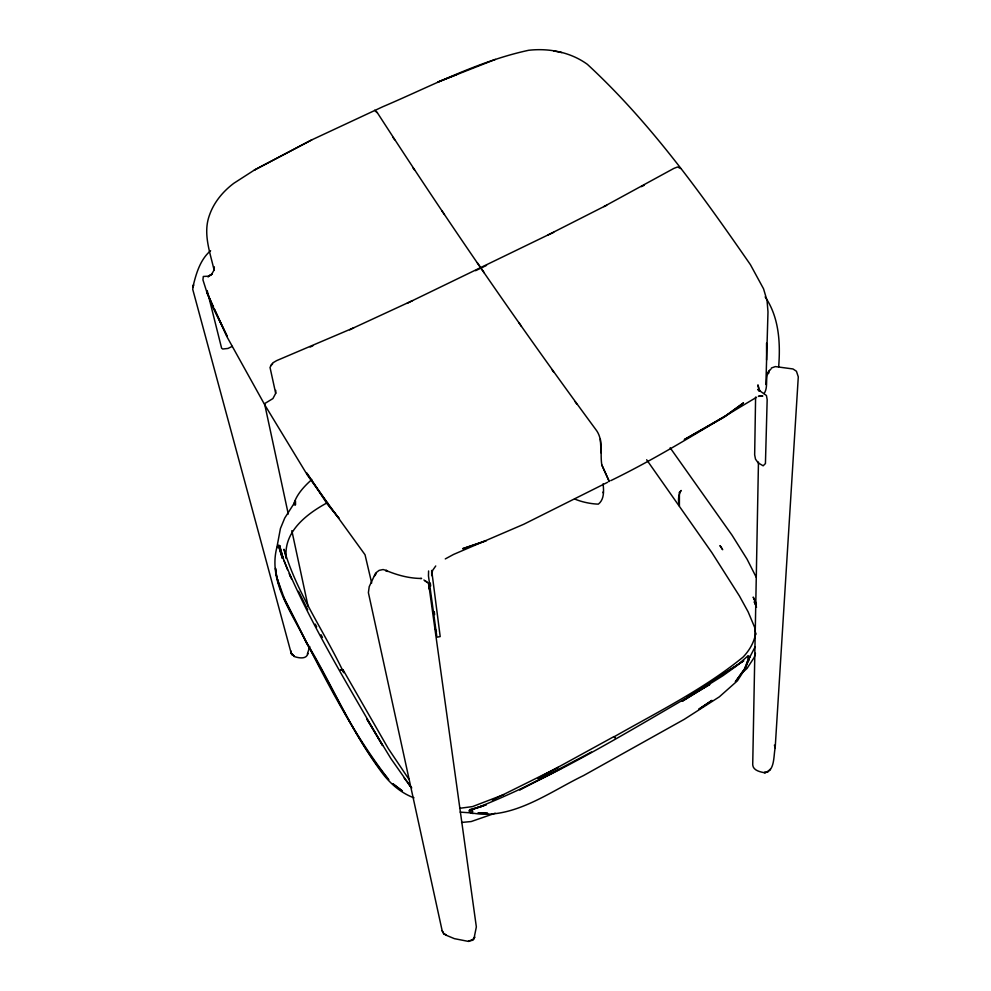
<?xml version="1.0" encoding="UTF-8"?>
<svg xmlns="http://www.w3.org/2000/svg" width="991" height="991" viewBox="0 0 991 991"><rect width="100%" height="100%" fill="white"/><g stroke="black" fill="none" stroke-linecap="round" stroke-linejoin="round"><path stroke-width="1.49" d="M371.675 583.005L365.035 554.749L307.594 475.42L265.031 405.331L264.609 403.647L272.921 398.568L275.696 393.328L275.733 390.367M755.6 397.118L754.659 454.819L755.501 459.143L758.226 462.921L763.157 465.807L765.436 463.54L767.17 399.658L766.427 395.496L757.719 389.376L759.936 391.222L757.892 384.88L758.437 387.815M766.588 359.931L766.563 343.146M758.462 462.066L752.714 764.879C753.234 770.787 760.692 771.964 765.362 772.918M749.431 657.764L744.402 669.235L735.458 681.647L744.402 669.235L749.642 656.959L745.604 668.058L737.428 680.792L719.33 696.846L684.261 719.33L583.513 775.581C549.311 792.094 512.793 820.003 473.178 813.19M428.595 570.965L428.459 575.907L436.92 637.201L440.19 636.581L431.68 570.444L431.704 575.635L432.534 570.543L435.743 565.972M765.882 384.545L767.988 311.905L767.059 300.632L763.541 288.79L750.435 264.708C701.492 194.075 650.74 122.822 587.329 64.304C570.556 52.151 549.026 47.977 528.661 50.281C477.588 61.281 430.738 86.366 382.935 106.669L311.793 139.867L254.476 169.994L311.793 139.867M778.678 366.658C780.524 342.861 779.087 317.194 765.139 296.891M214.304 267.285L214.093 270.097C210.08 252.395 202.808 233.591 209.349 215.505C213.771 202.461 222.901 191.486 233.826 183.285L255.108 169.585M770.936 369.123C763.417 374.821 769.301 386.242 764.049 393.563M214.242 267.05L213.771 270.568L211.579 274.396L207.862 276.836L212.136 274.024L208.259 276.204L203.304 276.464L202.944 279.871L207.379 293.869L213.585 307.433L206.958 292.209L213.635 308.957L227.112 336.16L214.229 308.808M469.945 809.573L468.978 810.824L469.945 811.926C472.187 813.103 474.367 810.465 471.171 810.378L469.945 809.573L481.477 806.389L477.922 807.43C559.296 774.999 633.98 727.939 709.767 684.471L682.279 701.207L722.786 675.8L736.35 666.088L747.722 656.092L747.908 658.433L748.911 659.263M277.691 545.979L278.805 545.149L279.796 545.892L278.062 546.177L276.811 547.812L280.428 528.537L284.739 518.045L294.736 502.4M755.675 633.125C754.275 642.23 749.394 650.48 743.101 657.07C703.858 689.117 658.036 711.773 614.172 736.734L615.275 737.985L613.937 736.598L537.865 778.331L558.193 767.418L492.292 800.096M311.793 479.545C304.287 486.234 296.656 494.323 293.77 504.122M276.811 547.664C267.867 582.126 292.816 613.64 306.516 643.085C332.282 686.738 352.722 733.959 383.418 774.578C391.47 784.711 401.739 793.32 413.99 797.842M748.564 660.997L748.75 660.241L747.387 661.096M309.737 646.491L307.383 654.06L307.953 653.416C306.591 659.857 298.043 657.962 293.67 656.29M755.452 653.267L754.238 657.38L747.053 668.442L741.256 673.521M755.142 646.838L746.496 663.475M473.933 938.849L476.349 926.907L428.744 584.38L429.252 589.088L429.264 585.904L428.174 583.104L423.913 579.995M473.376 939.369L474.813 937.152L472.311 940.335L468.458 941.177L473.376 939.369L472.311 940.335M767.443 373.508L769.462 370.485M374.449 576.118L376.32 573.442M270.605 365.506L272.636 363.87M767.839 772.014L764.098 772.497C775.086 772.249 773.426 755.563 775.173 747.932L798.288 376.865L796.442 371.253L792.973 368.962L775.346 366.583L771.37 368.02M769.573 769.846L770.441 769.276L766.526 772.435M327.501 502.623C306.752 513.796 283.054 531.845 286.275 558.379L284.021 549.262C296.916 593.262 324.193 631.391 343.567 672.356M210.625 250.723C200.071 259.605 195.896 274.222 192.861 287.303L193.592 284.789L192.712 289.261L291.292 653.614L294.327 656.339L290.982 652.772M275.696 393.328L270.01 367.388L272.798 362.879L276.687 360.6L353.725 327.81L412.516 300.62L548.147 234.892L603.866 206.611L673.954 168.359L677.547 166.996L680.668 168.482M591.454 752.045L519.618 789.901L562.145 767.988M445.281 558.924L453.556 554.44L523.756 524.264L607.768 482.208M610.716 480.672C661.158 456.145 708.416 425.87 756.505 397.317M475.556 270.692L486.531 265.377M407.103 303.382L412.516 300.62M349.699 329.854L353.725 327.81M232.253 346.367L227.967 348.448L222.715 349.018L221.612 348.2L207.181 290.586M310.195 347.036L312.97 345.686M641.388 186.642L644.113 185.342M603.866 206.611L606.653 205.335M548.147 234.892L553.709 232.34M503.701 794.621L472.509 806.6L459.613 808.309M495.19 813.215L471.183 821.551L461.558 822.443M495.364 59.41L437.935 82.018L456.702 74.61M484.066 541.334L462.673 548.692L486.308 540.801M342.911 669.557L340.384 669.953L343.146 670.015L388.299 748.564L408.986 779.384M420.605 578.509L421.609 578.459C409.357 578.471 397.354 575.189 386.094 570.494L387.63 571.46M442.159 930.735L443.757 933.856L446.161 934.823L444.042 934.042L442.159 930.735L368.392 592.655L369.222 586.66L375.639 573.033L379.144 570.37L383.083 569.54L387.147 570.729L385.833 570.816M762.822 396.041L758.375 396.326L762.277 396.115M460.146 812.125L472.013 812.954M553.696 50.9L561.872 52.61M294.934 505.076L293.794 504.506M294.773 500.839L295.479 500.975L295.541 504.778M748.242 655.893L749.555 656.538M468.632 941.45L454.374 938.65L445.343 934.885M386.094 570.494L387.147 570.729M374.635 110.224L377.373 112.751C446.941 220.522 519.718 326.287 595.826 429.561C603.717 439.595 599.865 453.234 601.81 464.928L609.242 481.44L601.81 464.928M473.165 813.599L469.387 812.224M424.953 580.763L426.985 581.952M574.532 498.956C581.383 501.88 590.475 503.899 598.353 504.134C604.436 499.414 603.816 490.619 603.085 483.843M375.539 111.066L377.373 112.751M291.589 654.295L292.333 655.125M411.773 787.944L404.167 778.059M407.697 782.717L410.41 786.309L391.024 758.759L366.658 718.735L382.576 745.505C348.039 684.868 310.939 625.135 283.959 560.646M670.151 447.796L732.015 535.152L747.065 559.184L756.22 577.233M646.652 459.75L711.91 552.681L739.41 595.95L748.106 611.794L754.634 627.303L755.724 634.612M477.389 262.863L484.326 272.934M441.775 210.724L444.426 214.465M412.826 167.628L414.585 170.118M392.956 137.328L394.641 139.756M575.127 401.689L576.873 404.241M551.962 369.593L553.684 372.158M518.863 322.595L521.415 326.386M720.061 545.682L722.427 549.311M720.16 545.855L722.674 549.732M265.031 405.331L227.174 337.151L214.205 308.783M435.136 628.988L436.461 631.416M315.237 624.144L316.674 626.795M321.022 634.748L322.459 637.399M307.718 609.762L298.464 591.305M756.344 603.903L753.197 597.102L756.406 604.114M602.924 492.106L603.383 493.109M289.781 575.065L291.503 578.88M289.186 573.69L290.462 576.502M283.129 596.198L305.736 641.239C333.806 686.912 353.589 738.629 388.769 779.719C346.094 724.83 316.439 660.836 284.578 599.295L284.95 600.224L277.232 578.744M756.046 605.811L754.275 601.735L756.542 607.248M287.489 569.652L282.101 555.319L279.648 545.707L283.042 558.044M280.973 551.454L282.658 556.744M279.289 585.21L281.221 591.466M278.905 584.269L276.675 576.948L278.892 584.479M774.405 745.133L775.173 747.932L774.888 746.248M343.146 670.015L343.753 672.716M749.27 657.256L749.444 658.036M264.882 405.146L288.27 514.044M291.837 530.68L308.077 606.294M276.278 574.111L277.046 577.889M276.229 574.012L276.873 577.443M430.267 582.993L430.676 586.003M434.219 611.571L434.628 614.581M290.933 650.951L291.292 653.614M275.585 568.623L276.018 572.86L275.51 568.363M600.348 439.05L601.103 452.887M758.71 389.277L758.722 390.925M679.417 492.403L679.392 506.005C675.763 493.704 684.694 486.829 679.417 492.403M768.298 372.368L767.839 373.805L769.028 372.727L768.298 372.368M743.374 402.965L724.21 417.161L684.273 439.608L725.486 415.886L743.374 402.965M711.86 700.476L699.064 709.036L711.86 700.476M743.609 660.898L686.775 697.577L743.609 660.898M485.999 804.865L471.072 809.833L485.999 804.865M487.547 813.326L478.207 812.954L487.547 813.326M401.987 790.694L392.733 783.67L401.987 790.694M338.934 518.256L327.426 504.233L306.752 473.054L329.173 505.695L338.934 518.256M282.447 558.441L278.682 546.165L282.447 558.441"/></g></svg>
